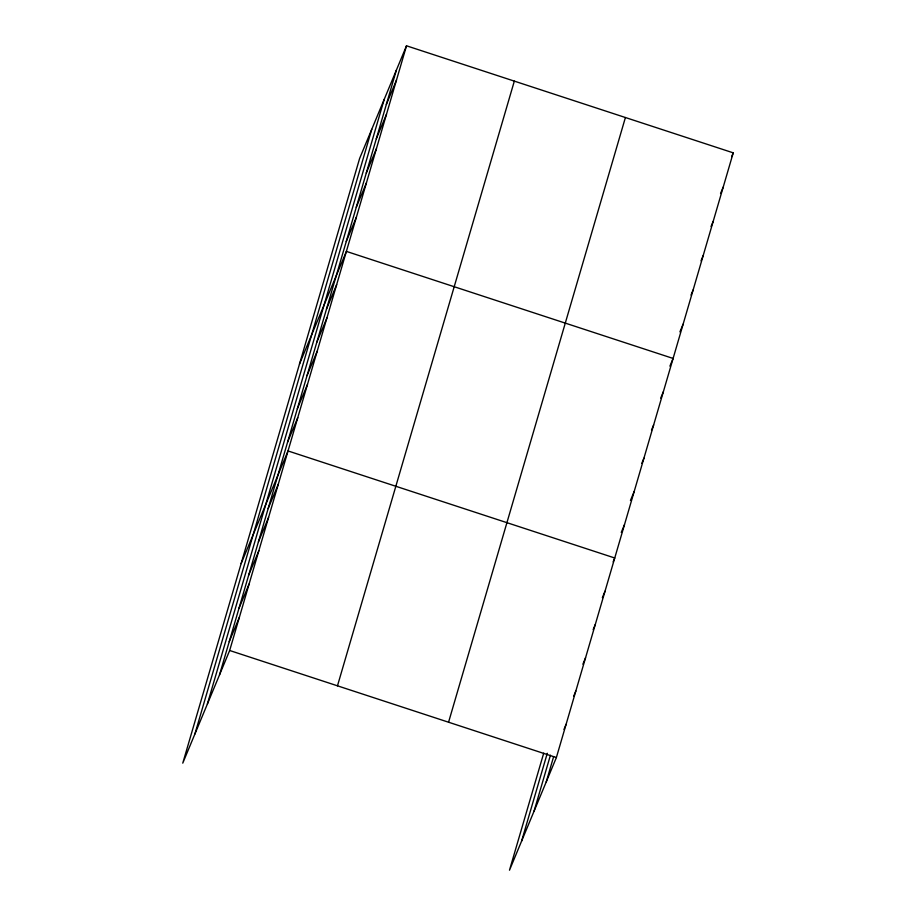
<?xml version="1.0" encoding="UTF-8"?>
<svg xmlns="http://www.w3.org/2000/svg" width="916" height="916" viewBox="0 0 916 916"><rect width="100%" height="100%" fill="white"/><g stroke="black" fill="none" stroke-linecap="round" stroke-linejoin="round"><path stroke-width="1.37" d="M194.89 734.025L371.747 129.339M207.382 704.026L384.228 99.329M219.508 674.897L396.353 70.211M406.509 45.8L359.622 158.457L182.765 763.154L229.664 650.497L406.509 45.8L733.235 152.846L556.378 757.543L509.491 870.2L543.726 753.135M337.477 685.821L514.334 81.123M448.565 722.22L625.41 117.523M521.605 841.083L547.287 753.273M534.097 811.072L550.436 755.196M546.222 781.943L553.619 756.673M386.334 104.47L396.491 80.07M376.316 138.74L386.472 114.328M366.285 173.01L376.453 148.598M356.267 207.268L366.423 182.868M346.248 241.538L356.404 217.126M299.486 364.053L346.385 251.396L673.1 358.442L669.894 366.148M326.497 309.058L336.664 284.658M316.776 342.321L326.932 317.909M307.043 375.583L317.211 351.171M297.322 408.834L307.478 384.434M287.59 442.096L297.757 417.685M241.126 563.603L288.025 450.947L614.739 557.993L613.136 561.851M268.136 508.609L278.304 484.198M258.415 541.871L268.571 517.46M248.683 575.122L258.85 550.722M238.962 608.384L249.118 583.973M229.229 641.647L239.397 617.235M731.632 156.705L733.235 152.846M720.537 193.539L723.205 187.116M711.045 226.515L713.186 221.374M701.026 260.785L703.167 255.644M691.008 295.055L693.149 289.914M679.912 331.89L683.118 324.172M660.699 398.128L663.379 391.705M651.505 430.096L653.646 424.955M641.784 463.359L643.925 458.218M630.448 500.468L634.193 491.48M621.254 532.436L624.472 524.731M602.339 597.679L605.018 591.255M593.144 629.647L595.285 624.506M582.885 664.192L585.564 657.768M573.691 696.16L575.832 691.03M563.97 729.422L566.111 724.281M229.664 650.497L556.378 757.543"/></g></svg>
